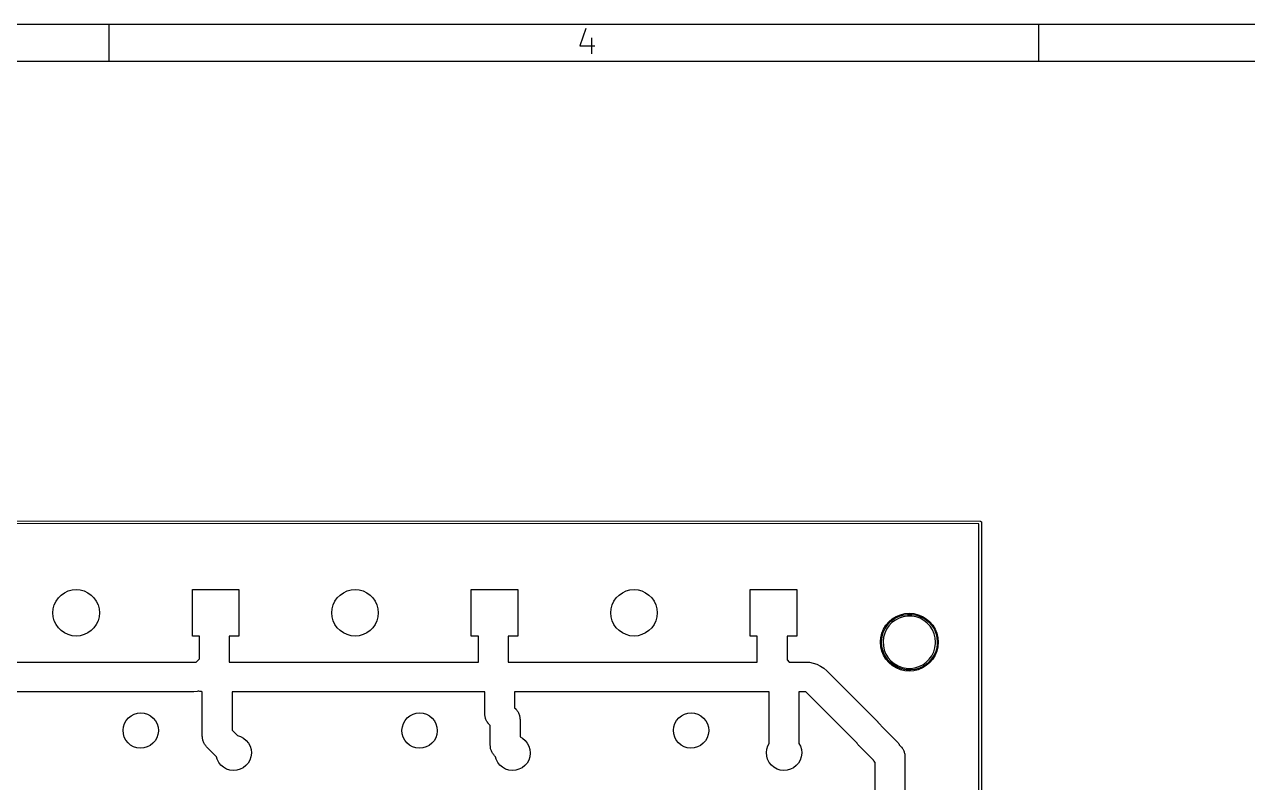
# Model space of a CAD drawing. Extents: x 10 to 287, y -200 to -10.
# Drawn here: x 155.4 to 221.2, y -50.8 to -10 of the extents above; entities that cross this region are included whole.
import ezdxf

# ---------------------------------------------------------------- set-up
doc = ezdxf.new("R2010")
doc.units = 0
doc.layers.add('BLACK', color=7, linetype='CONTINUOUS')

msp = doc.modelspace()

# ---------------------------------------------------------------- linework, layer by layer
at = {"layer": 'BLACK', "linetype": 'CONTINUOUS'}
for p, q in [((287.002, -10), (10, -10)), ((160, -12), (160, -10)), ((185.632, -10.2262), (185.323, -11.1548)), ((210, -12), (210, -10)), ((185.323, -11.1548), (186.127, -11.1548)), ((185.942, -10.7214), (185.942, -11.5881)), ((285.002, -12), (12, -12)), ((33.4913, -36.6809), (206.846, -36.7288)), ((206.771, -36.8788), (33.5663, -36.8309)), ((206.846, -36.7288), (206.856, -36.7305)), ((206.856, -36.7305), (206.859, -36.7299)), ((206.859, -36.7299), (206.862, -36.7316)), ((206.862, -36.7316), (206.872, -36.7333)), ((206.872, -36.7333), (206.886, -36.7459)), ((206.886, -36.7459), (206.903, -36.7556)), ((206.903, -36.7556), (206.906, -36.762)), ((206.906, -36.762), (206.911, -36.7663)), ((206.911, -36.7663), (206.914, -36.7855)), ((206.914, -36.7855), (206.921, -36.8038)), ((206.921, -36.8038), (206.921, -122.27)), ((206.771, -122.195), (206.771, -36.8788)), ((157.271, -40.8619), (157.425, -40.7078)), ((157.425, -40.7078), (157.604, -40.5828)), ((157.604, -40.5828), (157.801, -40.4907)), ((157.801, -40.4907), (158.012, -40.4343)), ((158.012, -40.4343), (158.229, -40.4153)), ((158.229, -40.4153), (158.446, -40.4343)), ((158.446, -40.4343), (158.656, -40.4907)), ((158.656, -40.4907), (158.854, -40.5828)), ((158.854, -40.5828), (159.032, -40.7078)), ((159.032, -40.7078), (159.186, -40.8619)), ((164.479, -42.9153), (164.479, -40.4153)), ((164.479, -40.4153), (166.979, -40.4153)), ((166.979, -40.4153), (166.979, -42.9153)), ((172.271, -40.8619), (172.425, -40.7078)), ((172.425, -40.7078), (172.604, -40.5828)), ((172.604, -40.5828), (172.801, -40.4907)), ((172.801, -40.4907), (173.012, -40.4343)), ((173.012, -40.4343), (173.229, -40.4153)), ((173.229, -40.4153), (173.446, -40.4343)), ((173.446, -40.4343), (173.656, -40.4907)), ((173.656, -40.4907), (173.854, -40.5828)), ((173.854, -40.5828), (174.032, -40.7078)), ((174.032, -40.7078), (174.186, -40.8619)), ((179.479, -42.9153), (179.479, -40.4153)), ((179.479, -40.4153), (181.979, -40.4153)), ((181.979, -40.4153), (181.979, -42.9153)), ((187.271, -40.8619), (187.425, -40.7078)), ((187.425, -40.7078), (187.604, -40.5828)), ((187.604, -40.5828), (187.801, -40.4907)), ((187.801, -40.4907), (188.012, -40.4343)), ((188.012, -40.4343), (188.229, -40.4153)), ((188.229, -40.4153), (188.446, -40.4343)), ((188.446, -40.4343), (188.656, -40.4907)), ((188.656, -40.4907), (188.854, -40.5828)), ((188.854, -40.5828), (189.032, -40.7078)), ((189.032, -40.7078), (189.186, -40.8619)), ((194.479, -42.9153), (194.479, -40.4153)), ((194.479, -40.4153), (196.979, -40.4153)), ((196.979, -40.4153), (196.979, -42.9153)), ((156.998, -41.4483), (157.054, -41.2378)), ((157.054, -41.2378), (157.146, -41.0403)), ((157.146, -41.0403), (157.271, -40.8619)), ((159.186, -40.8619), (159.311, -41.0403)), ((159.311, -41.0403), (159.404, -41.2378)), ((159.404, -41.2378), (159.46, -41.4483)), ((171.998, -41.4483), (172.054, -41.2378)), ((172.054, -41.2378), (172.146, -41.0403)), ((172.146, -41.0403), (172.271, -40.8619)), ((174.186, -40.8619), (174.311, -41.0403)), ((174.311, -41.0403), (174.404, -41.2378)), ((174.404, -41.2378), (174.46, -41.4483)), ((186.998, -41.4483), (187.054, -41.2378)), ((187.054, -41.2378), (187.146, -41.0403)), ((187.146, -41.0403), (187.271, -40.8619)), ((189.186, -40.8619), (189.311, -41.0403)), ((189.311, -41.0403), (189.404, -41.2378)), ((189.404, -41.2378), (189.46, -41.4483)), ((156.979, -41.6653), (156.998, -41.4483)), ((156.998, -41.8824), (156.979, -41.6653)), ((157.054, -42.0929), (156.998, -41.8824)), ((157.146, -42.2903), (157.054, -42.0929)), ((159.404, -42.0929), (159.311, -42.2903)), ((159.46, -41.8824), (159.404, -42.0929)), ((159.46, -41.4483), (159.479, -41.6653)), ((159.479, -41.6653), (159.46, -41.8824)), ((171.979, -41.6653), (171.998, -41.4483)), ((171.998, -41.8824), (171.979, -41.6653)), ((172.054, -42.0929), (171.998, -41.8824)), ((172.146, -42.2903), (172.054, -42.0929)), ((174.404, -42.0929), (174.311, -42.2903)), ((174.46, -41.8824), (174.404, -42.0929)), ((174.46, -41.4483), (174.479, -41.6653)), ((174.479, -41.6653), (174.46, -41.8824)), ((186.979, -41.6653), (186.998, -41.4483)), ((186.998, -41.8824), (186.979, -41.6653)), ((187.054, -42.0929), (186.998, -41.8824)), ((187.146, -42.2903), (187.054, -42.0929)), ((189.404, -42.0929), (189.311, -42.2903)), ((189.46, -41.8824), (189.404, -42.0929)), ((189.46, -41.4483), (189.479, -41.6653)), ((189.479, -41.6653), (189.46, -41.8824)), ((201.936, -42.1465), (202.122, -41.988)), ((202.045, -42.122), (202.242, -41.9744)), ((202.285, -42.0531), (202.1, -42.1918)), ((202.122, -41.988), (202.33, -41.8605)), ((202.242, -41.9744), (202.46, -41.8609)), ((202.49, -41.9464), (202.285, -42.0531)), ((202.33, -41.8605), (202.555, -41.7672)), ((202.46, -41.8609), (202.693, -41.7846)), ((202.709, -41.8746), (202.49, -41.9464)), ((202.555, -41.7672), (202.793, -41.7102)), ((202.693, -41.7846), (202.936, -41.7474)), ((202.938, -41.8397), (202.709, -41.8746)), ((202.793, -41.7102), (203.036, -41.691)), ((202.936, -41.7474), (203.182, -41.7504)), ((203.169, -41.8425), (202.938, -41.8397)), ((203.036, -41.691), (203.279, -41.7102)), ((203.396, -41.883), (203.169, -41.8425)), ((203.182, -41.7504), (203.424, -41.7935)), ((203.279, -41.7102), (203.516, -41.7672)), ((203.614, -41.9601), (203.396, -41.883)), ((203.424, -41.7935), (203.656, -41.8756)), ((203.516, -41.7672), (203.742, -41.8605)), ((203.816, -42.0718), (203.614, -41.9601)), ((203.656, -41.8756), (203.871, -41.9944)), ((203.742, -41.8605), (203.95, -41.988)), ((203.997, -42.215), (203.816, -42.0718)), ((203.871, -41.9944), (204.064, -42.1467)), ((203.95, -41.988), (204.135, -42.1465)), ((157.271, -42.4688), (157.146, -42.2903)), ((157.425, -42.6229), (157.271, -42.4688)), ((157.604, -42.7479), (157.425, -42.6229)), ((157.801, -42.84), (157.604, -42.7479)), ((158.854, -42.7479), (158.656, -42.84)), ((159.032, -42.6229), (158.854, -42.7479)), ((159.186, -42.4688), (159.032, -42.6229)), ((159.311, -42.2903), (159.186, -42.4688)), ((172.271, -42.4688), (172.146, -42.2903)), ((172.425, -42.6229), (172.271, -42.4688)), ((172.604, -42.7479), (172.425, -42.6229)), ((172.801, -42.84), (172.604, -42.7479)), ((173.854, -42.7479), (173.656, -42.84)), ((174.032, -42.6229), (173.854, -42.7479)), ((174.186, -42.4688), (174.032, -42.6229)), ((174.311, -42.2903), (174.186, -42.4688)), ((187.271, -42.4688), (187.146, -42.2903)), ((187.425, -42.6229), (187.271, -42.4688)), ((187.604, -42.7479), (187.425, -42.6229)), ((187.801, -42.84), (187.604, -42.7479)), ((188.854, -42.7479), (188.656, -42.84)), ((189.032, -42.6229), (188.854, -42.7479)), ((189.186, -42.4688), (189.032, -42.6229)), ((189.311, -42.2903), (189.186, -42.4688)), ((201.557, -42.7655), (201.65, -42.5401)), ((201.568, -42.9627), (201.633, -42.7258)), ((201.633, -42.7258), (201.737, -42.5028)), ((201.65, -42.5401), (201.778, -42.332)), ((201.81, -42.5497), (201.713, -42.7592)), ((201.737, -42.5028), (201.875, -42.2998)), ((201.778, -42.332), (201.936, -42.1465)), ((201.94, -42.3588), (201.81, -42.5497)), ((201.875, -42.2998), (202.045, -42.122)), ((202.1, -42.1918), (201.94, -42.3588)), ((204.153, -42.3859), (203.997, -42.215)), ((204.064, -42.1467), (204.229, -42.3285)), ((204.135, -42.1465), (204.294, -42.332)), ((204.278, -42.5798), (204.153, -42.3859)), ((204.229, -42.3285), (204.363, -42.5349)), ((204.37, -42.7917), (204.278, -42.5798)), ((204.294, -42.332), (204.421, -42.5401)), ((204.363, -42.5349), (204.461, -42.7603)), ((204.421, -42.5401), (204.515, -42.7655)), ((158.012, -42.8964), (157.801, -42.84)), ((158.229, -42.9153), (158.012, -42.8964)), ((158.446, -42.8964), (158.229, -42.9153)), ((158.656, -42.84), (158.446, -42.8964)), ((164.86, -42.9153), (164.479, -42.9153)), ((164.86, -44.1392), (164.86, -42.9153)), ((166.979, -42.9153), (166.46, -42.9153)), ((166.46, -42.9153), (166.46, -44.3119)), ((173.012, -42.8964), (172.801, -42.84)), ((173.229, -42.9153), (173.012, -42.8964)), ((173.446, -42.8964), (173.229, -42.9153)), ((173.656, -42.84), (173.446, -42.8964)), ((179.86, -42.9153), (179.479, -42.9153)), ((179.86, -44.3119), (179.86, -42.9153)), ((181.979, -42.9153), (181.46, -42.9153)), ((181.46, -42.9153), (181.46, -44.3119)), ((188.012, -42.8964), (187.801, -42.84)), ((188.229, -42.9153), (188.012, -42.8964)), ((188.446, -42.8964), (188.229, -42.9153)), ((188.656, -42.84), (188.446, -42.8964)), ((194.86, -42.9153), (194.479, -42.9153)), ((194.86, -44.3119), (194.86, -42.9153)), ((196.979, -42.9153), (196.46, -42.9153)), ((196.46, -42.9153), (196.46, -44.1986)), ((201.481, -43.246), (201.484, -43.2116)), ((201.5, -43.4893), (201.481, -43.246)), ((201.484, -43.2116), (201.5, -43.0028)), ((201.5, -43.0028), (201.557, -42.7655)), ((201.541, -43.2071), (201.568, -42.9627)), ((201.556, -43.4525), (201.541, -43.2071)), ((201.651, -42.9819), (201.626, -43.2116)), ((201.626, -43.2116), (201.64, -43.4423)), ((201.713, -42.7592), (201.651, -42.9819)), ((204.427, -43.0158), (204.37, -42.7917)), ((204.414, -43.544), (204.444, -43.3149)), ((204.446, -43.246), (204.427, -43.0158)), ((204.444, -43.3149), (204.446, -43.246)), ((204.461, -42.7603), (204.521, -42.9987)), ((204.539, -43.317), (204.507, -43.5607)), ((204.515, -42.7655), (204.572, -43.0028)), ((204.521, -42.9987), (204.541, -43.2437)), ((204.541, -43.2437), (204.539, -43.317)), ((204.572, -43.0028), (204.591, -43.246)), ((204.591, -43.246), (204.572, -43.4893)), ((201.557, -43.7266), (201.5, -43.4893)), ((201.61, -43.6923), (201.556, -43.4525)), ((201.65, -43.952), (201.557, -43.7266)), ((201.702, -43.9201), (201.61, -43.6923)), ((201.64, -43.4423), (201.691, -43.6676)), ((201.778, -44.16), (201.65, -43.952)), ((201.691, -43.6676), (201.777, -43.8817)), ((201.831, -44.1296), (201.702, -43.9201)), ((201.777, -43.8817), (201.898, -44.0787)), ((204.109, -44.1598), (204.244, -43.9722)), ((204.327, -44.0163), (204.183, -44.2159)), ((204.244, -43.9722), (204.347, -43.765)), ((204.421, -43.952), (204.294, -44.16)), ((204.436, -43.7959), (204.327, -44.0163)), ((204.347, -43.765), (204.414, -43.544)), ((204.515, -43.7266), (204.421, -43.952)), ((204.507, -43.5607), (204.436, -43.7959)), ((204.572, -43.4893), (204.515, -43.7266)), ((151.46, -44.3119), (164.56, -44.3119)), ((164.56, -44.3119), (164.571, -44.312)), ((164.571, -44.312), (164.674, -44.325)), ((164.674, -44.325), (164.86, -44.1392)), ((166.46, -44.3119), (179.86, -44.3119)), ((181.46, -44.3119), (194.86, -44.3119)), ((196.46, -44.1986), (196.573, -44.3119)), ((196.573, -44.3119), (197.452, -44.3119)), ((197.452, -44.3119), (197.463, -44.312)), ((197.463, -44.312), (197.464, -44.3121)), ((197.464, -44.3121), (197.474, -44.3122)), ((197.474, -44.3122), (197.49, -44.3144)), ((197.49, -44.3144), (197.663, -44.3258)), ((197.663, -44.3258), (197.87, -44.367)), ((197.87, -44.367), (198.07, -44.4349)), ((198.07, -44.4349), (198.26, -44.5284)), ((198.26, -44.5284), (198.436, -44.6459)), ((198.436, -44.6459), (198.594, -44.7853)), ((201.936, -44.3456), (201.778, -44.16)), ((201.991, -44.3154), (201.831, -44.1296)), ((201.898, -44.0787), (202.049, -44.2533)), ((202.122, -44.5041), (201.936, -44.3456)), ((202.181, -44.4725), (201.991, -44.3154)), ((202.049, -44.2533), (202.227, -44.4009)), ((202.33, -44.6316), (202.122, -44.5041)), ((202.393, -44.5965), (202.181, -44.4725)), ((202.227, -44.4009), (202.427, -44.5175)), ((202.555, -44.7249), (202.33, -44.6316)), ((202.622, -44.6842), (202.393, -44.5965)), ((202.427, -44.5175), (202.643, -44.5999)), ((202.793, -44.7819), (202.555, -44.7249)), ((202.863, -44.7332), (202.622, -44.6842)), ((202.643, -44.5999), (202.869, -44.6459)), ((202.869, -44.6459), (203.1, -44.6544)), ((203.1, -44.6544), (203.329, -44.625)), ((203.353, -44.711), (203.109, -44.7422)), ((203.516, -44.7249), (203.279, -44.7819)), ((203.329, -44.625), (203.55, -44.5587)), ((203.588, -44.6403), (203.353, -44.711)), ((203.742, -44.6316), (203.516, -44.7249)), ((203.55, -44.5587), (203.758, -44.457)), ((203.809, -44.5322), (203.588, -44.6403)), ((203.95, -44.5041), (203.742, -44.6316)), ((203.758, -44.457), (203.946, -44.3229)), ((204.009, -44.3894), (203.809, -44.5322)), ((203.946, -44.3229), (204.109, -44.1598)), ((204.135, -44.3456), (203.95, -44.5041)), ((204.183, -44.2159), (204.009, -44.3894)), ((204.294, -44.16), (204.135, -44.3456)), ((198.594, -44.7853), (198.594, -44.7853)), ((198.594, -44.7853), (198.595, -44.7853)), ((198.595, -44.7853), (201.33, -47.5213)), ((203.036, -44.801), (202.793, -44.7819)), ((203.109, -44.7422), (202.863, -44.7332)), ((203.279, -44.7819), (203.036, -44.801)), ((164.56, -45.9119), (152.399, -45.9119)), ((164.737, -45.892), (164.56, -45.9119)), ((164.788, -45.8743), (164.737, -45.892)), ((164.79, -45.8747), (164.788, -45.8743)), ((164.831, -45.8895), (164.79, -45.8747)), ((164.876, -45.8953), (164.831, -45.8895)), ((164.921, -45.906), (164.876, -45.8953)), ((164.964, -45.9064), (164.921, -45.906)), ((165.007, -45.9118), (164.964, -45.9064)), ((165.012, -45.9119), (165.007, -45.9118)), ((165.012, -48.3119), (165.012, -45.9119)), ((180.202, -45.9119), (166.612, -45.9119)), ((166.612, -45.9119), (166.612, -47.9806)), ((180.202, -47.1019), (180.202, -45.9119)), ((195.5, -45.9119), (181.802, -45.9119)), ((181.802, -45.9119), (181.802, -46.7705)), ((195.5, -48.6926), (195.5, -45.9119)), ((197.452, -45.9119), (197.1, -45.9119)), ((197.1, -45.9119), (197.1, -48.6907)), ((197.456, -45.9124), (197.452, -45.9119)), ((197.452, -45.9119), (197.452, -45.9119)), ((197.46, -45.914), (197.456, -45.9124)), ((197.462, -45.916), (197.46, -45.914)), ((197.463, -45.9167), (197.462, -45.916)), ((200.199, -48.6527), (197.463, -45.9167)), ((160.916, -47.4633), (161.035, -47.3213)), ((161.035, -47.3213), (161.18, -47.2051)), ((161.18, -47.2051), (161.344, -47.1192)), ((161.344, -47.1192), (161.522, -47.0668)), ((161.522, -47.0668), (161.707, -47.05)), ((161.707, -47.05), (161.891, -47.0694)), ((161.891, -47.0694), (162.068, -47.1242)), ((162.068, -47.1242), (162.231, -47.2124)), ((162.231, -47.2124), (162.374, -47.3306)), ((162.374, -47.3306), (162.491, -47.4743)), ((175.916, -47.4633), (176.035, -47.3213)), ((176.035, -47.3213), (176.18, -47.2051)), ((176.18, -47.2051), (176.344, -47.1192)), ((176.344, -47.1192), (176.522, -47.0668)), ((176.522, -47.0668), (176.707, -47.05)), ((176.707, -47.05), (176.891, -47.0694)), ((176.891, -47.0694), (177.068, -47.1242)), ((177.068, -47.1242), (177.231, -47.2124)), ((177.231, -47.2124), (177.374, -47.3306)), ((177.374, -47.3306), (177.491, -47.4743)), ((180.206, -47.1422), (180.202, -47.1019)), ((180.206, -47.1828), (180.206, -47.1422)), ((180.216, -47.2306), (180.206, -47.1828)), ((180.222, -47.2792), (180.216, -47.2306)), ((180.235, -47.3175), (180.222, -47.2792)), ((180.244, -47.3571), (180.235, -47.3175)), ((180.264, -47.4014), (180.244, -47.3571)), ((181.802, -46.7705), (181.866, -46.8343)), ((181.866, -46.8343), (181.874, -46.8423)), ((181.874, -46.8423), (181.898, -46.8743)), ((181.898, -46.8743), (181.927, -46.9031)), ((181.927, -46.9031), (181.953, -46.9446)), ((181.953, -46.9446), (181.983, -46.9832)), ((181.983, -46.9832), (182, -47.0199)), ((182, -47.0199), (182.021, -47.0543)), ((182.021, -47.0543), (182.038, -47.1005)), ((182.038, -47.1005), (182.058, -47.1448)), ((182.058, -47.1448), (182.067, -47.1845)), ((182.067, -47.1845), (182.08, -47.2228)), ((182.08, -47.2228), (182.086, -47.2714)), ((182.086, -47.2714), (182.096, -47.3192)), ((182.096, -47.3192), (182.095, -47.3597)), ((190.516, -47.4633), (190.635, -47.3213)), ((190.635, -47.3213), (190.78, -47.2051)), ((190.78, -47.2051), (190.944, -47.1192)), ((190.944, -47.1192), (191.122, -47.0668)), ((191.122, -47.0668), (191.307, -47.05)), ((191.307, -47.05), (191.491, -47.0694)), ((191.491, -47.0694), (191.668, -47.1242)), ((191.668, -47.1242), (191.831, -47.2124)), ((191.831, -47.2124), (191.974, -47.3306)), ((191.974, -47.3306), (192.091, -47.4743)), ((160.75, -47.9867), (160.771, -47.8025)), ((160.766, -48.1715), (160.75, -47.9867)), ((160.771, -47.8025), (160.827, -47.6258)), ((160.827, -47.6258), (160.916, -47.4633)), ((162.491, -47.4743), (162.578, -47.638)), ((162.578, -47.638), (162.632, -47.8155)), ((162.632, -47.8155), (162.65, -48)), ((162.65, -48), (162.65, -48.0265)), ((166.612, -47.9806), (166.905, -48.2738)), ((175.75, -47.9867), (175.771, -47.8025)), ((175.766, -48.1715), (175.75, -47.9867)), ((175.771, -47.8025), (175.827, -47.6258)), ((175.827, -47.6258), (175.916, -47.4633)), ((177.491, -47.4743), (177.578, -47.638)), ((177.578, -47.638), (177.632, -47.8155)), ((177.632, -47.8155), (177.65, -48)), ((177.65, -48), (177.65, -48.0265)), ((180.28, -47.4476), (180.264, -47.4014)), ((180.302, -47.482), (180.28, -47.4476)), ((180.319, -47.5187), (180.302, -47.482)), ((180.349, -47.5574), (180.319, -47.5187)), ((180.375, -47.5988), (180.349, -47.5574)), ((180.404, -47.6276), (180.375, -47.5988)), ((180.428, -47.6597), (180.404, -47.6276)), ((180.436, -47.6676), (180.428, -47.6597)), ((180.5, -47.7314), (180.436, -47.6676)), ((180.5, -48.8), (180.5, -47.7314)), ((182.095, -47.3597), (182.1, -47.4)), ((182.1, -47.4), (182.1, -48.3415)), ((190.35, -47.9867), (190.371, -47.8025)), ((190.366, -48.1715), (190.35, -47.9867)), ((190.371, -47.8025), (190.427, -47.6258)), ((190.427, -47.6258), (190.516, -47.4633)), ((192.091, -47.4743), (192.178, -47.638)), ((192.178, -47.638), (192.232, -47.8155)), ((192.232, -47.8155), (192.25, -48)), ((192.25, -48), (192.25, -48.0265)), ((201.33, -47.5213), (201.333, -47.5234)), ((201.333, -47.5234), (201.333, -47.5235)), ((201.333, -47.5235), (201.334, -47.5246)), ((201.334, -47.5246), (201.338, -47.5292)), ((201.338, -47.5292), (201.339, -47.5298)), ((201.339, -47.5298), (201.348, -47.5396)), ((201.348, -47.5396), (201.351, -47.5434)), ((201.351, -47.5434), (201.421, -47.6187)), ((201.421, -47.6187), (201.502, -47.72)), ((201.502, -47.72), (201.516, -47.7405)), ((201.516, -47.7405), (202.366, -48.5905)), ((160.817, -48.3497), (160.766, -48.1715)), ((160.901, -48.5146), (160.817, -48.3497)), ((161.017, -48.6599), (160.901, -48.5146)), ((161.158, -48.7801), (161.017, -48.6599)), ((162.476, -48.5476), (162.355, -48.688)), ((162.568, -48.3864), (162.476, -48.5476)), ((162.626, -48.2105), (162.568, -48.3864)), ((162.65, -48.0265), (162.626, -48.2105)), ((165.016, -48.3522), (165.012, -48.3119)), ((165.016, -48.3928), (165.016, -48.3522)), ((165.026, -48.4406), (165.016, -48.3928)), ((165.032, -48.4892), (165.026, -48.4406)), ((165.045, -48.5275), (165.032, -48.4892)), ((165.054, -48.5671), (165.045, -48.5275)), ((165.074, -48.6114), (165.054, -48.5671)), ((165.09, -48.6576), (165.074, -48.6114)), ((165.112, -48.692), (165.09, -48.6576)), ((166.905, -48.2738), (167.068, -48.3242)), ((167.068, -48.3242), (167.231, -48.4124)), ((167.231, -48.4124), (167.374, -48.5306)), ((167.374, -48.5306), (167.491, -48.6743)), ((167.491, -48.6743), (167.578, -48.838)), ((175.817, -48.3497), (175.766, -48.1715)), ((175.901, -48.5146), (175.817, -48.3497)), ((176.017, -48.6599), (175.901, -48.5146)), ((176.158, -48.7801), (176.017, -48.6599)), ((177.476, -48.5476), (177.355, -48.688)), ((177.568, -48.3864), (177.476, -48.5476)), ((177.626, -48.2105), (177.568, -48.3864)), ((177.65, -48.0265), (177.626, -48.2105)), ((182.1, -48.3415), (182.231, -48.4124)), ((182.231, -48.4124), (182.374, -48.5306)), ((182.374, -48.5306), (182.491, -48.6743)), ((182.491, -48.6743), (182.578, -48.838)), ((190.417, -48.3497), (190.366, -48.1715)), ((190.501, -48.5146), (190.417, -48.3497)), ((190.617, -48.6599), (190.501, -48.5146)), ((190.758, -48.7801), (190.617, -48.6599)), ((192.076, -48.5476), (191.955, -48.688)), ((192.168, -48.3864), (192.076, -48.5476)), ((192.226, -48.2105), (192.168, -48.3864)), ((192.25, -48.0265), (192.226, -48.2105)), ((200.207, -48.6615), (200.199, -48.6527)), ((200.199, -48.6527), (200.199, -48.6527)), ((200.217, -48.6733), (200.207, -48.6615)), ((200.225, -48.6858), (200.217, -48.6733)), ((202.366, -48.5905), (202.374, -48.5985)), ((202.374, -48.5985), (202.398, -48.6305)), ((202.398, -48.6305), (202.427, -48.6593)), ((202.427, -48.6593), (202.453, -48.7008)), ((161.32, -48.8705), (161.158, -48.7801)), ((161.496, -48.9278), (161.32, -48.8705)), ((161.68, -48.9498), (161.496, -48.9278)), ((161.865, -48.9356), (161.68, -48.9498)), ((162.044, -48.8857), (161.865, -48.9356)), ((162.209, -48.8021), (162.044, -48.8857)), ((162.355, -48.688), (162.209, -48.8021)), ((165.129, -48.7287), (165.112, -48.692)), ((165.159, -48.7674), (165.129, -48.7287)), ((165.185, -48.8088), (165.159, -48.7674)), ((165.214, -48.8376), (165.185, -48.8088)), ((165.238, -48.8697), (165.214, -48.8376)), ((165.246, -48.8776), (165.238, -48.8697)), ((165.776, -49.4072), (165.246, -48.8776)), ((167.578, -48.838), (167.632, -49.0155)), ((167.65, -49.2265), (167.626, -49.4105)), ((167.632, -49.0155), (167.65, -49.2)), ((167.65, -49.2), (167.65, -49.2265)), ((176.32, -48.8705), (176.158, -48.7801)), ((176.496, -48.9278), (176.32, -48.8705)), ((176.68, -48.9498), (176.496, -48.9278)), ((176.865, -48.9356), (176.68, -48.9498)), ((177.044, -48.8857), (176.865, -48.9356)), ((177.209, -48.8021), (177.044, -48.8857)), ((177.355, -48.688), (177.209, -48.8021)), ((180.505, -48.8403), (180.5, -48.8)), ((180.504, -48.8808), (180.505, -48.8403)), ((180.514, -48.9286), (180.504, -48.8808)), ((180.52, -48.9772), (180.514, -48.9286)), ((180.533, -49.0155), (180.52, -48.9772)), ((180.542, -49.0552), (180.533, -49.0155)), ((180.562, -49.0995), (180.542, -49.0552)), ((180.579, -49.1457), (180.562, -49.0995)), ((180.6, -49.1801), (180.579, -49.1457)), ((180.617, -49.2168), (180.6, -49.1801)), ((180.647, -49.2554), (180.617, -49.2168)), ((180.673, -49.2969), (180.647, -49.2554)), ((180.702, -49.3257), (180.673, -49.2969)), ((180.726, -49.3577), (180.702, -49.3257)), ((182.578, -48.838), (182.632, -49.0155)), ((182.65, -49.2265), (182.626, -49.4105)), ((182.632, -49.0155), (182.65, -49.2)), ((182.65, -49.2), (182.65, -49.2265)), ((190.92, -48.8705), (190.758, -48.7801)), ((191.096, -48.9278), (190.92, -48.8705)), ((191.28, -48.9498), (191.096, -48.9278)), ((191.465, -48.9356), (191.28, -48.9498)), ((191.644, -48.8857), (191.465, -48.9356)), ((191.809, -48.8021), (191.644, -48.8857)), ((191.955, -48.688), (191.809, -48.8021)), ((195.35, -49.1867), (195.371, -49.0025)), ((195.366, -49.3715), (195.35, -49.1867)), ((195.371, -49.0025), (195.427, -48.8258)), ((195.427, -48.8258), (195.5, -48.6926)), ((197.1, -48.6907), (197.178, -48.838)), ((197.178, -48.838), (197.232, -49.0155)), ((197.25, -49.2265), (197.226, -49.4105)), ((197.232, -49.0155), (197.25, -49.2)), ((197.25, -49.2), (197.25, -49.2265)), ((200.226, -48.6852), (200.225, -48.6858)), ((200.273, -48.745), (200.226, -48.6852)), ((200.327, -48.814), (200.273, -48.745)), ((200.329, -48.8167), (200.327, -48.814)), ((200.329, -48.8168), (200.329, -48.8167)), ((200.329, -48.8169), (200.329, -48.8168)), ((200.334, -48.822), (200.329, -48.8169)), ((201.107, -49.5942), (200.334, -48.822)), ((202.453, -48.7008), (202.483, -48.7394)), ((202.483, -48.7394), (202.493, -48.762)), ((202.493, -48.762), (202.566, -48.8343)), ((202.566, -48.8343), (202.574, -48.8423)), ((202.574, -48.8423), (202.598, -48.8743)), ((202.598, -48.8743), (202.627, -48.9031)), ((202.627, -48.9031), (202.653, -48.9446)), ((202.653, -48.9446), (202.683, -48.9832)), ((202.683, -48.9832), (202.7, -49.0199)), ((202.7, -49.0199), (202.721, -49.0543)), ((202.721, -49.0543), (202.738, -49.1005)), ((202.738, -49.1005), (202.758, -49.1448)), ((202.758, -49.1448), (202.767, -49.1845)), ((202.767, -49.1845), (202.78, -49.2228)), ((202.78, -49.2228), (202.786, -49.2714)), ((202.786, -49.2714), (202.796, -49.3192)), ((202.796, -49.3192), (202.795, -49.3597)), ((165.817, -49.5497), (165.776, -49.4072)), ((165.901, -49.7146), (165.817, -49.5497)), ((166.017, -49.8599), (165.901, -49.7146)), ((166.158, -49.9801), (166.017, -49.8599)), ((166.32, -50.0705), (166.158, -49.9801)), ((167.355, -49.888), (167.209, -50.0021)), ((167.476, -49.7476), (167.355, -49.888)), ((167.568, -49.5864), (167.476, -49.7476)), ((167.626, -49.4105), (167.568, -49.5864)), ((180.734, -49.3657), (180.726, -49.3577)), ((180.776, -49.4072), (180.734, -49.3657)), ((180.817, -49.5497), (180.776, -49.4072)), ((180.901, -49.7146), (180.817, -49.5497)), ((181.017, -49.8599), (180.901, -49.7146)), ((181.158, -49.9801), (181.017, -49.8599)), ((181.32, -50.0705), (181.158, -49.9801)), ((182.355, -49.888), (182.209, -50.0021)), ((182.476, -49.7476), (182.355, -49.888)), ((182.568, -49.5864), (182.476, -49.7476)), ((182.626, -49.4105), (182.568, -49.5864)), ((195.417, -49.5497), (195.366, -49.3715)), ((195.501, -49.7146), (195.417, -49.5497)), ((195.617, -49.8599), (195.501, -49.7146)), ((195.758, -49.9801), (195.617, -49.8599)), ((195.92, -50.0705), (195.758, -49.9801)), ((196.955, -49.888), (196.809, -50.0021)), ((197.076, -49.7476), (196.955, -49.888)), ((197.168, -49.5864), (197.076, -49.7476)), ((197.226, -49.4105), (197.168, -49.5864)), ((201.117, -49.6168), (201.107, -49.5942)), ((201.147, -49.6554), (201.117, -49.6168)), ((201.173, -49.6969), (201.147, -49.6554)), ((201.2, -49.7241), (201.173, -49.6969)), ((201.2, -95.5554), (201.2, -49.7241)), ((202.795, -49.3597), (202.8, -49.4)), ((202.8, -49.4), (202.8, -95.8868)), ((166.496, -50.1278), (166.32, -50.0705)), ((166.68, -50.1498), (166.496, -50.1278)), ((166.865, -50.1356), (166.68, -50.1498)), ((167.044, -50.0857), (166.865, -50.1356)), ((167.209, -50.0021), (167.044, -50.0857)), ((181.496, -50.1278), (181.32, -50.0705)), ((181.68, -50.1498), (181.496, -50.1278)), ((181.865, -50.1356), (181.68, -50.1498)), ((182.044, -50.0857), (181.865, -50.1356)), ((182.209, -50.0021), (182.044, -50.0857)), ((196.096, -50.1278), (195.92, -50.0705)), ((196.28, -50.1498), (196.096, -50.1278)), ((196.465, -50.1356), (196.28, -50.1498)), ((196.644, -50.0857), (196.465, -50.1356)), ((196.809, -50.0021), (196.644, -50.0857))]:
    msp.add_line(p, q, dxfattribs=at)

doc.saveas('drawing.dxf')
